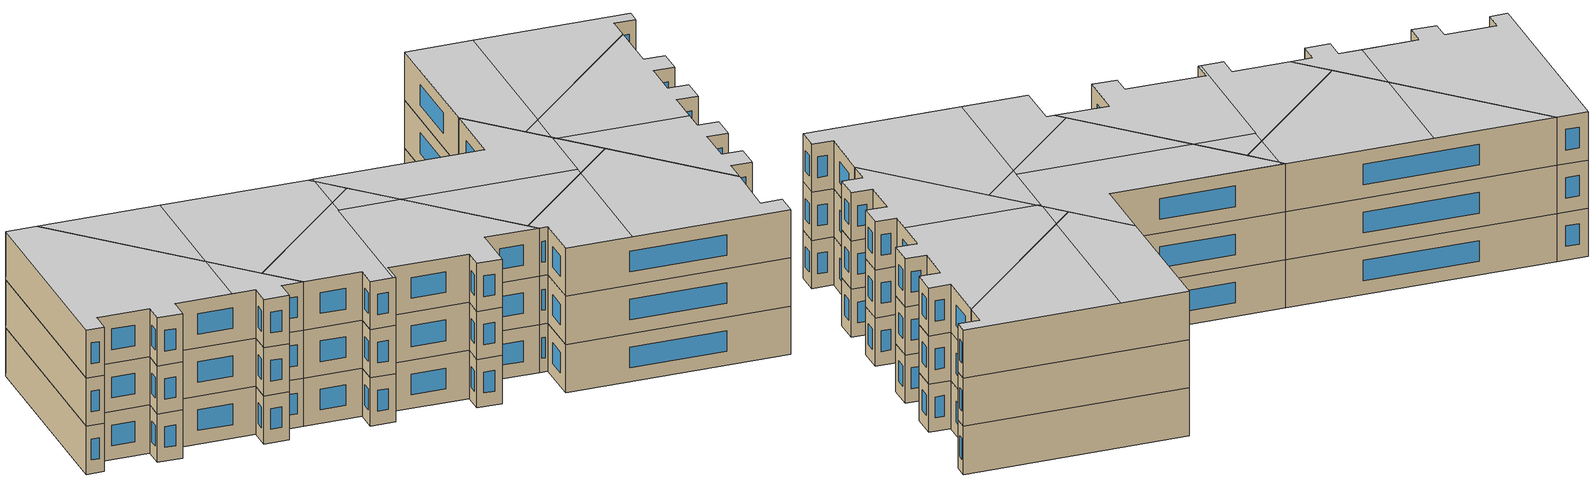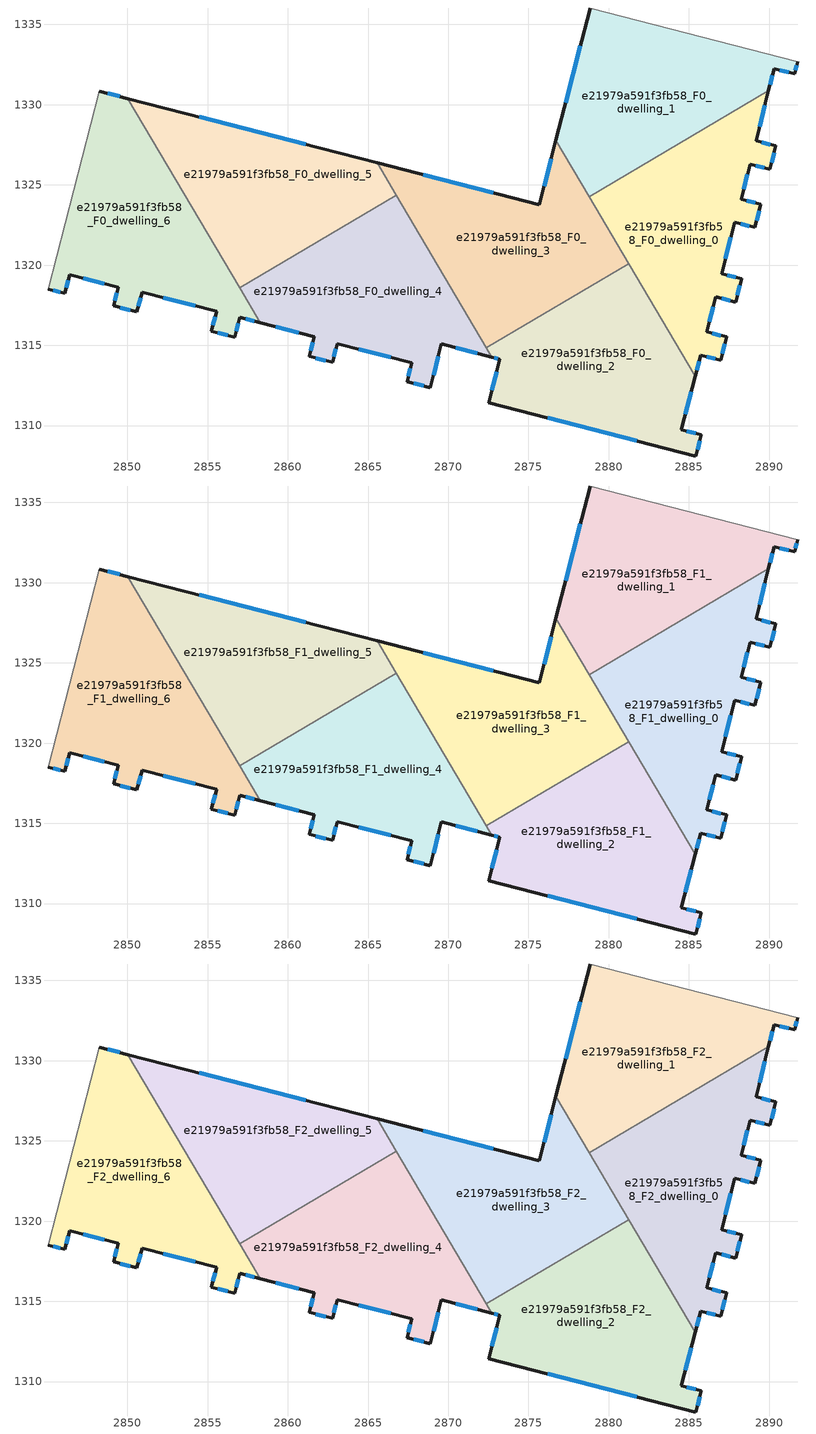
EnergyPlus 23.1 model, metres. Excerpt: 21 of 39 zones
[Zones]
e21979a591f3fb58_F0_dwelling_0
 floor ground (EU_floor_Construction): 2889.96,1330.86 2889.18,1327.74 2890.42,1327.42 2890.04,1325.97 2888.81,1326.28 2888.24,1324.1 2889.48,1323.79 2889.11,1322.34 2887.85,1322.66 2887.03,1319.47 2888.28,1319.15 2887.91,1317.7 2886.68,1318.02 2886.11,1315.84 2887.35,1315.52 2886.97,1314.07 2885.74,1314.38 2885.39,1313.07 2878.78,1324.27 z0
 wall outside (EU_wall_Construction): 2885.39,1313.07 2885.74,1314.38 2886.97,1314.07 2887.35,1315.52 2886.11,1315.84 2886.68,1318.02 2887.91,1317.7 2888.28,1319.15 2887.03,1319.47 2887.85,1322.66 2889.11,1322.34 2889.48,1323.79 2888.24,1324.1 2888.81,1326.28 2890.04,1325.97 2890.42,1327.42 2889.18,1327.74 2889.96,1330.86 z0:3
 wall to e21979a591f3fb58_F0_dwelling_1 (EU_wall_Construction): 2889.96,1330.86 2878.78,1324.27 z0:3
 wall to e21979a591f3fb58_F0_dwelling_2 (EU_wall_Construction): 2881.25,1320.09 2885.39,1313.07 z0:3
 wall to e21979a591f3fb58_F0_dwelling_3 (EU_wall_Construction): 2878.78,1324.27 2881.25,1320.09 z0:3
 window (EU_Window_Construction): 2889.16,1326.19 2889.69,1326.06 / 2888.4,1324.72 2888.65,1325.66 / 2889.13,1323.88 2888.6,1324.01 / 2889.21,1322.76 2889.37,1323.37 / 2888.21,1322.57 2888.75,1322.44 / 2887.26,1320.38 2887.62,1321.75 / 2887.92,1319.24 2887.39,1319.38 / 2888.02,1318.11 2888.18,1318.73 / 2887.03,1317.93 2887.56,1317.79 / 2886.27,1316.46 2886.51,1317.4 / 2886.99,1315.61 2886.46,1315.75 / 2887.08,1314.49 2887.24,1315.11 / 2886.1,1314.3 2886.62,1314.16 / 2885.49,1313.44 2885.64,1314.01 / 2889.4,1328.63 2889.73,1329.97 / 2890.06,1327.51 2889.53,1327.65 / 2890.15,1326.38 2890.31,1327.01 z0.86:2.14
e21979a591f3fb58_F0_dwelling_1
 floor ground (EU_floor_Construction): 2891.77,1332.68 2891.58,1331.92 2890.3,1332.24 2889.96,1330.86 2878.78,1324.27 2876.71,1327.78 2878.84,1336.02 z0
 wall outside (EU_wall_Construction): 2889.96,1330.86 2890.3,1332.24 2891.58,1331.92 2891.77,1332.68 / 2878.84,1336.02 2876.71,1327.78 z0:3
 wall adiabatic (EU_wall_Construction): 2891.77,1332.68 2878.84,1336.02 z0:3
 wall to e21979a591f3fb58_F0_dwelling_3 (EU_wall_Construction): 2876.71,1327.78 2878.78,1324.27 z0:3
 window (EU_Window_Construction): 2891.63,1332.14 2891.72,1332.47 / 2890.66,1332.15 2891.21,1332.01 / 2890.05,1331.25 2890.2,1331.84 / 2878.23,1333.66 2877.32,1330.13 z0.86:2.14
e21979a591f3fb58_F0_dwelling_2
 floor ground (EU_floor_Construction): 2881.25,1320.09 2885.39,1313.07 2884.51,1309.75 2885.78,1309.42 2885.44,1308.11 2872.52,1311.43 2873.21,1314.13 2872.71,1314.27 2872.37,1314.85 z0
 wall outside (EU_wall_Construction): 2872.71,1314.27 2873.21,1314.13 2872.52,1311.43 2885.44,1308.11 2885.78,1309.42 2884.51,1309.75 2885.39,1313.07 z0:3
 wall to e21979a591f3fb58_F0_dwelling_3 (EU_wall_Construction): 2881.25,1320.09 2872.37,1314.85 z0:3
 wall to e21979a591f3fb58_F0_dwelling_4 (EU_wall_Construction): 2872.37,1314.85 2872.71,1314.27 z0:3
 window (EU_Window_Construction): 2884.76,1310.69 2885.14,1312.12 / 2885.41,1309.51 2884.87,1309.65 / 2885.53,1308.48 2885.68,1309.05 / 2876.21,1310.48 2881.75,1309.06 / 2873.02,1313.36 2872.72,1312.21 / 2872.85,1314.23 2873.07,1314.17 z0.86:2.14
e21979a591f3fb58_F0_dwelling_3
 floor ground (EU_floor_Construction): 2876.71,1327.78 2881.25,1320.09 2872.37,1314.85 2865.56,1326.38 2875.68,1323.77 z0
 wall outside (EU_wall_Construction): 2876.71,1327.78 2875.68,1323.77 2865.56,1326.38 z0:3
 wall to e21979a591f3fb58_F0_dwelling_4 (EU_wall_Construction): 2866.76,1324.35 2872.37,1314.85 z0:3
 wall to e21979a591f3fb58_F0_dwelling_5 (EU_wall_Construction): 2865.56,1326.38 2866.76,1324.35 z0:3
 window (EU_Window_Construction): 2876.42,1326.63 2875.98,1324.91 / 2872.79,1324.51 2868.45,1325.63 z0.86:2.14
e21979a591f3fb58_F0_dwelling_4
 floor ground (EU_floor_Construction): 2866.76,1324.35 2872.71,1314.27 2869.58,1315.09 2868.89,1312.37 2867.43,1312.75 2867.73,1313.91 2863.09,1315.11 2862.79,1313.94 2861.34,1314.32 2861.66,1315.53 2858.29,1316.41 2857,1318.59 z0
 wall outside (EU_wall_Construction): 2858.29,1316.41 2861.66,1315.53 2861.34,1314.32 2862.79,1313.94 2863.09,1315.11 2867.73,1313.91 2867.43,1312.75 2868.89,1312.37 2869.58,1315.09 2872.71,1314.27 z0:3
 wall to e21979a591f3fb58_F0_dwelling_5 (EU_wall_Construction): 2866.76,1324.35 2857,1318.59 z0:3
 wall to e21979a591f3fb58_F0_dwelling_6 (EU_wall_Construction): 2857,1318.59 2858.29,1316.41 z0:3
 window (EU_Window_Construction): 2870.47,1314.86 2871.81,1314.5 / 2869.09,1313.15 2869.38,1314.32 / 2867.85,1312.64 2868.47,1312.48 / 2867.65,1313.58 2867.52,1313.08 / 2864.42,1314.77 2866.4,1314.25 / 2862.87,1314.28 2863,1314.78 / 2861.75,1314.21 2862.37,1314.05 / 2861.57,1315.18 2861.43,1314.66 / 2859.25,1316.16 2860.69,1315.78 z0.86:2.14
e21979a591f3fb58_F0_dwelling_5
 floor ground (EU_floor_Construction): 2865.56,1326.38 2866.76,1324.35 2857,1318.59 2850.04,1330.38 z0
 wall outside (EU_wall_Construction): 2865.56,1326.38 2850.04,1330.38 z0:3
 wall to e21979a591f3fb58_F0_dwelling_6 (EU_wall_Construction): 2850.04,1330.38 2857,1318.59 z0:3
 window (EU_Window_Construction): 2861.13,1327.52 2854.48,1329.23 z0.86:2.14
e21979a591f3fb58_F0_dwelling_6
 floor ground (EU_floor_Construction): 2850.04,1330.38 2858.29,1316.41 2857.01,1316.74 2856.69,1315.52 2855.24,1315.89 2855.56,1317.13 2850.92,1318.32 2850.6,1317.09 2849.14,1317.46 2849.44,1318.62 2846.4,1319.4 2846.1,1318.25 2845.08,1318.51 2848.26,1330.84 z0
 wall outside (EU_wall_Construction): 2845.08,1318.51 2846.1,1318.25 2846.4,1319.4 2849.44,1318.62 2849.14,1317.46 2850.6,1317.09 2850.92,1318.32 2855.56,1317.13 2855.24,1315.89 2856.69,1315.52 2857.01,1316.74 2858.29,1316.41 / 2850.04,1330.38 2848.26,1330.84 z0:3
 wall adiabatic (EU_wall_Construction): 2848.26,1330.84 2845.08,1318.51 z0:3
 window (EU_Window_Construction): 2855.47,1316.77 2855.33,1316.24 / 2852.24,1317.98 2854.23,1317.47 / 2850.69,1317.44 2850.83,1317.97 / 2849.56,1317.35 2850.19,1317.19 / 2849.36,1318.29 2849.23,1317.79 / 2847.27,1319.18 2848.57,1318.84 / 2846.19,1318.58 2846.32,1319.07 / 2845.37,1318.43 2845.81,1318.32 / 2849.53,1330.51 2848.77,1330.71 / 2857.37,1316.64 2857.92,1316.5 / 2856.78,1315.87 2856.92,1316.39 / 2855.65,1315.78 2856.27,1315.62 z0.86:2.14
e21979a591f3fb58_F1_dwelling_0
 floor to e21979a591f3fb58_F0_dwelling_0 (EU_floor_Construction): 2889.96,1330.86 2889.18,1327.74 2890.42,1327.42 2890.04,1325.97 2888.81,1326.28 2888.24,1324.1 2889.48,1323.79 2889.11,1322.34 2887.85,1322.66 2887.03,1319.47 2888.28,1319.15 2887.91,1317.7 2886.68,1318.02 2886.11,1315.84 2887.35,1315.52 2886.97,1314.07 2885.74,1314.38 2885.39,1313.07 2878.78,1324.27 z3
 wall outside (EU_wall_Construction): 2885.39,1313.07 2885.74,1314.38 2886.97,1314.07 2887.35,1315.52 2886.11,1315.84 2886.68,1318.02 2887.91,1317.7 2888.28,1319.15 2887.03,1319.47 2887.85,1322.66 2889.11,1322.34 2889.48,1323.79 2888.24,1324.1 2888.81,1326.28 2890.04,1325.97 2890.42,1327.42 2889.18,1327.74 2889.96,1330.86 z3:6
 wall to e21979a591f3fb58_F1_dwelling_1 (EU_wall_Construction): 2889.96,1330.86 2878.78,1324.27 z3:6
 wall to e21979a591f3fb58_F1_dwelling_2 (EU_wall_Construction): 2881.25,1320.09 2885.39,1313.07 z3:6
 wall to e21979a591f3fb58_F1_dwelling_3 (EU_wall_Construction): 2878.78,1324.27 2881.25,1320.09 z3:6
 window (EU_Window_Construction): 2889.16,1326.19 2889.69,1326.06 / 2888.4,1324.72 2888.65,1325.66 / 2889.13,1323.88 2888.6,1324.01 / 2889.21,1322.76 2889.37,1323.37 / 2888.21,1322.57 2888.75,1322.44 / 2887.26,1320.38 2887.62,1321.75 / 2887.92,1319.24 2887.39,1319.38 / 2888.02,1318.11 2888.18,1318.73 / 2887.03,1317.93 2887.56,1317.79 / 2886.27,1316.46 2886.51,1317.4 / 2886.99,1315.61 2886.46,1315.75 / 2887.08,1314.49 2887.24,1315.11 / 2886.1,1314.3 2886.62,1314.16 / 2885.49,1313.44 2885.64,1314.01 / 2889.4,1328.63 2889.73,1329.97 / 2890.06,1327.51 2889.53,1327.65 / 2890.15,1326.38 2890.31,1327.01 z3.86:5.14
e21979a591f3fb58_F1_dwelling_1
 floor to e21979a591f3fb58_F0_dwelling_1 (EU_floor_Construction): 2891.77,1332.68 2891.58,1331.92 2890.3,1332.24 2889.96,1330.86 2878.78,1324.27 2876.71,1327.78 2878.84,1336.02 z3
 wall outside (EU_wall_Construction): 2889.96,1330.86 2890.3,1332.24 2891.58,1331.92 2891.77,1332.68 / 2878.84,1336.02 2876.71,1327.78 z3:6
 wall adiabatic (EU_wall_Construction): 2891.77,1332.68 2878.84,1336.02 z3:6
 wall to e21979a591f3fb58_F1_dwelling_3 (EU_wall_Construction): 2876.71,1327.78 2878.78,1324.27 z3:6
 window (EU_Window_Construction): 2891.63,1332.14 2891.72,1332.47 / 2890.66,1332.15 2891.21,1332.01 / 2890.05,1331.25 2890.2,1331.84 / 2878.23,1333.66 2877.32,1330.13 z3.86:5.14
e21979a591f3fb58_F1_dwelling_2
 floor to e21979a591f3fb58_F0_dwelling_2 (EU_floor_Construction): 2881.25,1320.09 2885.39,1313.07 2884.51,1309.75 2885.78,1309.42 2885.44,1308.11 2872.52,1311.43 2873.21,1314.13 2872.71,1314.27 2872.37,1314.85 z3
 wall outside (EU_wall_Construction): 2872.71,1314.27 2873.21,1314.13 2872.52,1311.43 2885.44,1308.11 2885.78,1309.42 2884.51,1309.75 2885.39,1313.07 z3:6
 wall to e21979a591f3fb58_F1_dwelling_3 (EU_wall_Construction): 2881.25,1320.09 2872.37,1314.85 z3:6
 wall to e21979a591f3fb58_F1_dwelling_4 (EU_wall_Construction): 2872.37,1314.85 2872.71,1314.27 z3:6
 window (EU_Window_Construction): 2884.76,1310.69 2885.14,1312.12 / 2885.41,1309.51 2884.87,1309.65 / 2885.53,1308.48 2885.68,1309.05 / 2876.21,1310.48 2881.75,1309.06 / 2873.02,1313.36 2872.72,1312.21 / 2872.85,1314.23 2873.07,1314.17 z3.86:5.14
e21979a591f3fb58_F1_dwelling_3
 floor to e21979a591f3fb58_F0_dwelling_3 (EU_floor_Construction): 2876.71,1327.78 2881.25,1320.09 2872.37,1314.85 2865.56,1326.38 2875.68,1323.77 z3
 wall outside (EU_wall_Construction): 2876.71,1327.78 2875.68,1323.77 2865.56,1326.38 z3:6
 wall to e21979a591f3fb58_F1_dwelling_4 (EU_wall_Construction): 2866.76,1324.35 2872.37,1314.85 z3:6
 wall to e21979a591f3fb58_F1_dwelling_5 (EU_wall_Construction): 2865.56,1326.38 2866.76,1324.35 z3:6
 window (EU_Window_Construction): 2876.42,1326.63 2875.98,1324.91 / 2872.79,1324.51 2868.45,1325.63 z3.86:5.14
e21979a591f3fb58_F1_dwelling_4
 floor to e21979a591f3fb58_F0_dwelling_4 (EU_floor_Construction): 2866.76,1324.35 2872.71,1314.27 2869.58,1315.09 2868.89,1312.37 2867.43,1312.75 2867.73,1313.91 2863.09,1315.11 2862.79,1313.94 2861.34,1314.32 2861.66,1315.53 2858.29,1316.41 2857,1318.59 z3
 wall outside (EU_wall_Construction): 2858.29,1316.41 2861.66,1315.53 2861.34,1314.32 2862.79,1313.94 2863.09,1315.11 2867.73,1313.91 2867.43,1312.75 2868.89,1312.37 2869.58,1315.09 2872.71,1314.27 z3:6
 wall to e21979a591f3fb58_F1_dwelling_5 (EU_wall_Construction): 2866.76,1324.35 2857,1318.59 z3:6
 wall to e21979a591f3fb58_F1_dwelling_6 (EU_wall_Construction): 2857,1318.59 2858.29,1316.41 z3:6
 window (EU_Window_Construction): 2870.47,1314.86 2871.81,1314.5 / 2869.09,1313.15 2869.38,1314.32 / 2867.85,1312.64 2868.47,1312.48 / 2867.65,1313.58 2867.52,1313.08 / 2864.42,1314.77 2866.4,1314.25 / 2862.87,1314.28 2863,1314.78 / 2861.75,1314.21 2862.37,1314.05 / 2861.57,1315.18 2861.43,1314.66 / 2859.25,1316.16 2860.69,1315.78 z3.86:5.14
e21979a591f3fb58_F1_dwelling_5
 floor to e21979a591f3fb58_F0_dwelling_5 (EU_floor_Construction): 2865.56,1326.38 2866.76,1324.35 2857,1318.59 2850.04,1330.38 z3
 wall outside (EU_wall_Construction): 2865.56,1326.38 2850.04,1330.38 z3:6
 wall to e21979a591f3fb58_F1_dwelling_6 (EU_wall_Construction): 2850.04,1330.38 2857,1318.59 z3:6
 window (EU_Window_Construction): 2861.13,1327.52 2854.48,1329.23 z3.86:5.14
e21979a591f3fb58_F1_dwelling_6
 floor to e21979a591f3fb58_F0_dwelling_6 (EU_floor_Construction): 2850.04,1330.38 2858.29,1316.41 2857.01,1316.74 2856.69,1315.52 2855.24,1315.89 2855.56,1317.13 2850.92,1318.32 2850.6,1317.09 2849.14,1317.46 2849.44,1318.62 2846.4,1319.4 2846.1,1318.25 2845.08,1318.51 2848.26,1330.84 z3
 wall outside (EU_wall_Construction): 2845.08,1318.51 2846.1,1318.25 2846.4,1319.4 2849.44,1318.62 2849.14,1317.46 2850.6,1317.09 2850.92,1318.32 2855.56,1317.13 2855.24,1315.89 2856.69,1315.52 2857.01,1316.74 2858.29,1316.41 / 2850.04,1330.38 2848.26,1330.84 z3:6
 wall adiabatic (EU_wall_Construction): 2848.26,1330.84 2845.08,1318.51 z3:6
 window (EU_Window_Construction): 2855.47,1316.77 2855.33,1316.24 / 2852.24,1317.98 2854.23,1317.47 / 2850.69,1317.44 2850.83,1317.97 / 2849.56,1317.35 2850.19,1317.19 / 2849.36,1318.29 2849.23,1317.79 / 2847.27,1319.18 2848.57,1318.84 / 2846.19,1318.58 2846.32,1319.07 / 2845.37,1318.43 2845.81,1318.32 / 2849.53,1330.51 2848.77,1330.71 / 2857.37,1316.64 2857.92,1316.5 / 2856.78,1315.87 2856.92,1316.39 / 2855.65,1315.78 2856.27,1315.62 z3.86:5.14
e21979a591f3fb58_F2_dwelling_0
 floor to e21979a591f3fb58_F1_dwelling_0 (EU_floor_Construction): 2889.96,1330.86 2889.18,1327.74 2890.42,1327.42 2890.04,1325.97 2888.81,1326.28 2888.24,1324.1 2889.48,1323.79 2889.11,1322.34 2887.85,1322.66 2887.03,1319.47 2888.28,1319.15 2887.91,1317.7 2886.68,1318.02 2886.11,1315.84 2887.35,1315.52 2886.97,1314.07 2885.74,1314.38 2885.39,1313.07 2878.78,1324.27 z6
 wall outside (EU_wall_Construction): 2885.39,1313.07 2885.74,1314.38 2886.97,1314.07 2887.35,1315.52 2886.11,1315.84 2886.68,1318.02 2887.91,1317.7 2888.28,1319.15 2887.03,1319.47 2887.85,1322.66 2889.11,1322.34 2889.48,1323.79 2888.24,1324.1 2888.81,1326.28 2890.04,1325.97 2890.42,1327.42 2889.18,1327.74 2889.96,1330.86 z6:9
 wall to e21979a591f3fb58_F2_dwelling_1 (EU_wall_Construction): 2889.96,1330.86 2878.78,1324.27 z6:9
 wall to e21979a591f3fb58_F2_dwelling_2 (EU_wall_Construction): 2881.25,1320.09 2885.39,1313.07 z6:9
 wall to e21979a591f3fb58_F2_dwelling_3 (EU_wall_Construction): 2878.78,1324.27 2881.25,1320.09 z6:9
 window (EU_Window_Construction): 2889.16,1326.19 2889.69,1326.06 / 2888.4,1324.72 2888.65,1325.66 / 2889.13,1323.88 2888.6,1324.01 / 2889.21,1322.76 2889.37,1323.37 / 2888.21,1322.57 2888.75,1322.44 / 2887.26,1320.38 2887.62,1321.75 / 2887.92,1319.24 2887.39,1319.38 / 2888.02,1318.11 2888.18,1318.73 / 2887.03,1317.93 2887.56,1317.79 / 2886.27,1316.46 2886.51,1317.4 / 2886.99,1315.61 2886.46,1315.75 / 2887.08,1314.49 2887.24,1315.11 / 2886.1,1314.3 2886.62,1314.16 / 2885.49,1313.44 2885.64,1314.01 / 2889.4,1328.63 2889.73,1329.97 / 2890.06,1327.51 2889.53,1327.65 / 2890.15,1326.38 2890.31,1327.01 z6.86:8.14
 ceiling to e21979a591f3fb58_F3_dwelling_1 (EU_floor_Construction): 2889.11,1322.34 2889.48,1323.79 2888.24,1324.1 2888.81,1326.28 2890.04,1325.97 2890.42,1327.42 2889.18,1327.74 2889.96,1330.86 2880.16,1325.08 2879.59,1322.89 2879.75,1322.63 2887.34,1320.67 2887.85,1322.66 z9
 ceiling to e21979a591f3fb58_F3_dwelling_0 (EU_floor_Construction): 2886.97,1314.07 2887.35,1315.52 2886.11,1315.84 2886.68,1318.02 2887.91,1317.7 2888.28,1319.15 2887.03,1319.47 2887.34,1320.67 2879.75,1322.63 2885.39,1313.07 2885.74,1314.38 z9
 ceiling to e21979a591f3fb58_F3_dwelling_3 (EU_floor_Construction): 2879.59,1322.89 2880.16,1325.08 2878.78,1324.27 z9
e21979a591f3fb58_F2_dwelling_1
 floor to e21979a591f3fb58_F1_dwelling_1 (EU_floor_Construction): 2891.77,1332.68 2891.58,1331.92 2890.3,1332.24 2889.96,1330.86 2878.78,1324.27 2876.71,1327.78 2878.84,1336.02 z6
 wall outside (EU_wall_Construction): 2889.96,1330.86 2890.3,1332.24 2891.58,1331.92 2891.77,1332.68 / 2878.84,1336.02 2876.71,1327.78 z6:9
 wall adiabatic (EU_wall_Construction): 2891.77,1332.68 2878.84,1336.02 z6:9
 wall to e21979a591f3fb58_F2_dwelling_3 (EU_wall_Construction): 2876.71,1327.78 2878.78,1324.27 z6:9
 window (EU_Window_Construction): 2891.63,1332.14 2891.72,1332.47 / 2890.66,1332.15 2891.21,1332.01 / 2890.05,1331.25 2890.2,1331.84 / 2878.23,1333.66 2877.32,1330.13 z6.86:8.14
 ceiling to e21979a591f3fb58_F3_dwelling_3 (EU_floor_Construction): 2880.16,1325.08 2882.72,1335.02 2878.84,1336.02 2876.71,1327.78 2878.78,1324.27 z9
 ceiling to e21979a591f3fb58_F3_dwelling_1 (EU_floor_Construction): 2889.96,1330.86 2890.3,1332.24 2891.58,1331.92 2891.77,1332.68 2882.72,1335.02 2880.16,1325.08 z9
e21979a591f3fb58_F2_dwelling_2
 floor to e21979a591f3fb58_F1_dwelling_2 (EU_floor_Construction): 2881.25,1320.09 2885.39,1313.07 2884.51,1309.75 2885.78,1309.42 2885.44,1308.11 2872.52,1311.43 2873.21,1314.13 2872.71,1314.27 2872.37,1314.85 z6
 wall outside (EU_wall_Construction): 2872.71,1314.27 2873.21,1314.13 2872.52,1311.43 2885.44,1308.11 2885.78,1309.42 2884.51,1309.75 2885.39,1313.07 z6:9
 wall to e21979a591f3fb58_F2_dwelling_3 (EU_wall_Construction): 2881.25,1320.09 2872.37,1314.85 z6:9
 wall to e21979a591f3fb58_F2_dwelling_4 (EU_wall_Construction): 2872.37,1314.85 2872.71,1314.27 z6:9
 window (EU_Window_Construction): 2884.76,1310.69 2885.14,1312.12 / 2885.41,1309.51 2884.87,1309.65 / 2885.53,1308.48 2885.68,1309.05 / 2876.21,1310.48 2881.75,1309.06 / 2873.02,1313.36 2872.72,1312.21 / 2872.85,1314.23 2873.07,1314.17 z6.86:8.14
 ceiling to e21979a591f3fb58_F3_dwelling_0 (EU_floor_Construction): 2885.44,1308.11 2885.78,1309.42 2884.51,1309.75 2885.39,1313.07 2881.25,1320.09 2878.45,1318.43 2876.38,1310.44 z9
 ceiling to e21979a591f3fb58_F3_dwelling_2 (EU_floor_Construction): 2876.38,1310.44 2878.44,1318.43 2872.37,1314.85 2872.71,1314.27 2873.21,1314.13 2872.52,1311.43 z9
e21979a591f3fb58_F2_dwelling_3
 floor to e21979a591f3fb58_F1_dwelling_3 (EU_floor_Construction): 2876.71,1327.78 2881.25,1320.09 2872.37,1314.85 2865.56,1326.38 2875.68,1323.77 z6
 wall outside (EU_wall_Construction): 2876.71,1327.78 2875.68,1323.77 2865.56,1326.38 z6:9
 wall to e21979a591f3fb58_F2_dwelling_4 (EU_wall_Construction): 2866.76,1324.35 2872.37,1314.85 z6:9
 wall to e21979a591f3fb58_F2_dwelling_5 (EU_wall_Construction): 2865.56,1326.38 2866.76,1324.35 z6:9
 window (EU_Window_Construction): 2876.42,1326.63 2875.98,1324.91 / 2872.79,1324.51 2868.45,1325.63 z6.86:8.14
 ceiling to e21979a591f3fb58_F3_dwelling_3 (EU_floor_Construction): 2878.56,1318.89 2879.59,1322.89 2876.71,1327.78 2875.68,1323.77 2865.83,1326.31 2865.76,1326.05 2868.44,1321.5 z9
 ceiling to e21979a591f3fb58_F3_dwelling_4 (EU_floor_Construction): 2865.76,1326.05 2865.83,1326.31 2865.56,1326.38 z9
 ceiling to e21979a591f3fb58_F3_dwelling_0 (EU_floor_Construction): 2881.25,1320.09 2879.75,1322.63 2879.54,1322.68 2878.45,1318.43 z9
 ceiling to e21979a591f3fb58_F3_dwelling_2 (EU_floor_Construction): 2878.44,1318.43 2878.56,1318.89 2868.44,1321.5 2872.37,1314.85 z9
 ceiling to e21979a591f3fb58_F3_dwelling_1 (EU_floor_Construction): 2879.75,1322.63 2879.59,1322.89 2879.54,1322.68 z9
e21979a591f3fb58_F2_dwelling_4
 floor to e21979a591f3fb58_F1_dwelling_4 (EU_floor_Construction): 2866.76,1324.35 2872.71,1314.27 2869.58,1315.09 2868.89,1312.37 2867.43,1312.75 2867.73,1313.91 2863.09,1315.11 2862.79,1313.94 2861.34,1314.32 2861.66,1315.53 2858.29,1316.41 2857,1318.59 z6
 wall outside (EU_wall_Construction): 2858.29,1316.41 2861.66,1315.53 2861.34,1314.32 2862.79,1313.94 2863.09,1315.11 2867.73,1313.91 2867.43,1312.75 2868.89,1312.37 2869.58,1315.09 2872.71,1314.27 z6:9
 wall to e21979a591f3fb58_F2_dwelling_5 (EU_wall_Construction): 2866.76,1324.35 2857,1318.59 z6:9
 wall to e21979a591f3fb58_F2_dwelling_6 (EU_wall_Construction): 2857,1318.59 2858.29,1316.41 z6:9
 window (EU_Window_Construction): 2870.47,1314.86 2871.81,1314.5 / 2869.09,1313.15 2869.38,1314.32 / 2867.85,1312.64 2868.47,1312.48 / 2867.65,1313.58 2867.52,1313.08 / 2864.42,1314.77 2866.4,1314.25 / 2862.87,1314.28 2863,1314.78 / 2861.75,1314.21 2862.37,1314.05 / 2861.57,1315.18 2861.43,1314.66 / 2859.25,1316.16 2860.69,1315.78 z6.86:8.14
 ceiling to e21979a591f3fb58_F3_dwelling_2 (EU_floor_Construction): 2872.71,1314.27 2868.44,1321.5 2864.83,1322.43 2862.65,1313.98 2862.79,1313.94 2863.09,1315.11 2867.73,1313.91 2867.43,1312.75 2868.89,1312.37 2869.58,1315.09 z9
 ceiling to e21979a591f3fb58_F3_dwelling_4 (EU_floor_Construction): 2862.65,1313.98 2865.06,1323.35 2857,1318.59 2858.29,1316.41 2861.66,1315.53 2861.34,1314.32 z9
 ceiling adiabatic (EU_roof_Construction): 2868.44,1321.5 2866.76,1324.35 2865.06,1323.35 2864.83,1322.43 z9
e21979a591f3fb58_F2_dwelling_5
 floor to e21979a591f3fb58_F1_dwelling_5 (EU_floor_Construction): 2865.56,1326.38 2866.76,1324.35 2857,1318.59 2850.04,1330.38 z6
 wall outside (EU_wall_Construction): 2865.56,1326.38 2850.04,1330.38 z6:9
 wall to e21979a591f3fb58_F2_dwelling_6 (EU_wall_Construction): 2850.04,1330.38 2857,1318.59 z6:9
 window (EU_Window_Construction): 2861.13,1327.52 2854.48,1329.23 z6.86:8.14
 ceiling to e21979a591f3fb58_F3_dwelling_5 (EU_floor_Construction): 2855.24,1321.56 2857.05,1328.57 2850.04,1330.38 z9
 ceiling to e21979a591f3fb58_F3_dwelling_4 (EU_floor_Construction): 2865.06,1323.35 2865.76,1326.05 2865.56,1326.38 2857.05,1328.57 2855.24,1321.56 2857,1318.59 z9
 ceiling adiabatic (EU_roof_Construction): 2866.76,1324.35 2865.76,1326.05 2865.06,1323.35 z9
e21979a591f3fb58_F2_dwelling_6
 floor to e21979a591f3fb58_F1_dwelling_6 (EU_floor_Construction): 2850.04,1330.38 2858.29,1316.41 2857.01,1316.74 2856.69,1315.52 2855.24,1315.89 2855.56,1317.13 2850.92,1318.32 2850.6,1317.09 2849.14,1317.46 2849.44,1318.62 2846.4,1319.4 2846.1,1318.25 2845.08,1318.51 2848.26,1330.84 z6
 wall outside (EU_wall_Construction): 2845.08,1318.51 2846.1,1318.25 2846.4,1319.4 2849.44,1318.62 2849.14,1317.46 2850.6,1317.09 2850.92,1318.32 2855.56,1317.13 2855.24,1315.89 2856.69,1315.52 2857.01,1316.74 2858.29,1316.41 / 2850.04,1330.38 2848.26,1330.84 z6:9
 wall adiabatic (EU_wall_Construction): 2848.26,1330.84 2845.08,1318.51 z6:9
 window (EU_Window_Construction): 2855.47,1316.77 2855.33,1316.24 / 2852.24,1317.98 2854.23,1317.47 / 2850.69,1317.44 2850.83,1317.97 / 2849.56,1317.35 2850.19,1317.19 / 2849.36,1318.29 2849.23,1317.79 / 2847.27,1319.18 2848.57,1318.84 / 2846.19,1318.58 2846.32,1319.07 / 2845.37,1318.43 2845.81,1318.32 / 2849.53,1330.51 2848.77,1330.71 / 2857.37,1316.64 2857.92,1316.5 / 2856.78,1315.87 2856.92,1316.39 / 2855.65,1315.78 2856.27,1315.62 z6.86:8.14
 ceiling to e21979a591f3fb58_F3_dwelling_5 (EU_floor_Construction): 2854.19,1317.48 2855.24,1321.56 2850.04,1330.38 2848.26,1330.84 2845.08,1318.51 2846.1,1318.25 2846.4,1319.4 2849.44,1318.62 2849.14,1317.46 2850.6,1317.09 2850.92,1318.32 z9
 ceiling to e21979a591f3fb58_F3_dwelling_4 (EU_floor_Construction): 2858.29,1316.41 2855.24,1321.56 2854.19,1317.48 2855.56,1317.13 2855.24,1315.89 2856.69,1315.52 2857.01,1316.74 z9
[Building]
EU S2 Campaign: North Axis=0; Terrain=City; Solar Distribution=FullExterior
[Site:Location]
Helsinki-Vantaa.AP: Latitude=60.317; Longitude=24.963; Time Zone=2; Elevation=54.6
[SizingPeriod:WeatherFileDays]
AnnualSizingPeriod: Begin Month=1; Begin Day of Month=1; End Month=12; End Day of Month=31; Day of Week for Start Day=Monday; Use Weather File Daylight Saving Period=No; Use Weather File Rain and Snow Indicators=No
[MATERIAL]
EU_InternalMass_Material: Roughness=MediumRough; Thickness=0.1; Conductivity=1; Density=1800; Specific Heat=900; Thermal Absorptance=0.9; Solar Absorptance=0.7; Visible Absorptance=0.7
[MATERIAL:NOMASS] Roughness=MediumRough; Thermal Absorptance=0.9; Solar Absorptance=0.7; Visible Absorptance=0.7
Name | Thermal Resistance
EU_wall_NoMass | 5.91765
EU_roof_NoMass | 11.1778
EU_floor_NoMass | 6.2875
[WINDOWMATERIAL:SIMPLEGLAZINGSYSTEM]
EU_Window_SimpleGlazing: UFactor=0.994035; Solar Heat Gain Coefficient=0.7; Visible Transmittance=0.7
[CONSTRUCTION]
EU_wall_Construction: EU_wall_NoMass
EU_roof_Construction: EU_roof_NoMass
EU_floor_Construction: EU_floor_NoMass
EU_Window_Construction: EU_Window_SimpleGlazing
EU_InternalMass_Construction: EU_InternalMass_Material
[ZONE] Type=1; Multiplier=1; Ceiling Height=autocalculate; Floor Area=autocalculate; Part of Total Floor Area=Yes
Name | Volume
e21979a591f3fb58_F0_dwelling_0; e21979a591f3fb58_F1_dwelling_0; e21979a591f3fb58_F2_dwelling_0 | 276.53
e21979a591f3fb58_F0_dwelling_1; e21979a591f3fb58_F1_dwelling_1; e21979a591f3fb58_F2_dwelling_1 | 276.504
e21979a591f3fb58_F0_dwelling_2; e21979a591f3fb58_F1_dwelling_2; e21979a591f3fb58_F2_dwelling_2 | 280.349
e21979a591f3fb58_F0_dwelling_3; e21979a591f3fb58_F1_dwelling_3; e21979a591f3fb58_F2_dwelling_3 | 280.351
e21979a591f3fb58_F0_dwelling_4; e21979a591f3fb58_F1_dwelling_4; e21979a591f3fb58_F2_dwelling_4 | 272.674
e21979a591f3fb58_F0_dwelling_5; e21979a591f3fb58_F1_dwelling_5; e21979a591f3fb58_F2_dwelling_5 | 272.667
e21979a591f3fb58_F0_dwelling_6; e21979a591f3fb58_F1_dwelling_6; e21979a591f3fb58_F2_dwelling_6 | 276.503
[INTERNALMASS] Construction=EU_InternalMass_Construction
Name | Zone or ZoneList | Surface Area
e21979a591f3fb58_F0_dwelling_0_EU_InternalMass | e21979a591f3fb58_F0_dwelling_0 | 92.1768
e21979a591f3fb58_F0_dwelling_1_EU_InternalMass | e21979a591f3fb58_F0_dwelling_1 | 92.1671
e21979a591f3fb58_F0_dwelling_2_EU_InternalMass | e21979a591f3fb58_F0_dwelling_2 | 93.451
e21979a591f3fb58_F0_dwelling_3_EU_InternalMass | e21979a591f3fb58_F0_dwelling_3 | 93.4497
e21979a591f3fb58_F0_dwelling_4_EU_InternalMass | e21979a591f3fb58_F0_dwelling_4 | 90.8948
e21979a591f3fb58_F0_dwelling_5_EU_InternalMass | e21979a591f3fb58_F0_dwelling_5 | 90.8885
e21979a591f3fb58_F0_dwelling_6_EU_InternalMass | e21979a591f3fb58_F0_dwelling_6 | 92.1676
e21979a591f3fb58_F1_dwelling_0_EU_InternalMass | e21979a591f3fb58_F1_dwelling_0 | 92.1768
e21979a591f3fb58_F1_dwelling_1_EU_InternalMass | e21979a591f3fb58_F1_dwelling_1 | 92.1671
e21979a591f3fb58_F1_dwelling_2_EU_InternalMass | e21979a591f3fb58_F1_dwelling_2 | 93.451
e21979a591f3fb58_F1_dwelling_3_EU_InternalMass | e21979a591f3fb58_F1_dwelling_3 | 93.4497
e21979a591f3fb58_F1_dwelling_4_EU_InternalMass | e21979a591f3fb58_F1_dwelling_4 | 90.8948
e21979a591f3fb58_F1_dwelling_5_EU_InternalMass | e21979a591f3fb58_F1_dwelling_5 | 90.8885
e21979a591f3fb58_F1_dwelling_6_EU_InternalMass | e21979a591f3fb58_F1_dwelling_6 | 92.1676
e21979a591f3fb58_F2_dwelling_0_EU_InternalMass | e21979a591f3fb58_F2_dwelling_0 | 92.1768
e21979a591f3fb58_F2_dwelling_1_EU_InternalMass | e21979a591f3fb58_F2_dwelling_1 | 92.1671
e21979a591f3fb58_F2_dwelling_2_EU_InternalMass | e21979a591f3fb58_F2_dwelling_2 | 93.451
e21979a591f3fb58_F2_dwelling_3_EU_InternalMass | e21979a591f3fb58_F2_dwelling_3 | 93.4497
e21979a591f3fb58_F2_dwelling_4_EU_InternalMass | e21979a591f3fb58_F2_dwelling_4 | 90.8948
e21979a591f3fb58_F2_dwelling_5_EU_InternalMass | e21979a591f3fb58_F2_dwelling_5 | 90.8885
e21979a591f3fb58_F2_dwelling_6_EU_InternalMass | e21979a591f3fb58_F2_dwelling_6 | 92.1676
[OTHEREQUIPMENT] Fuel Type=Electricity; Design Level Calculation Method=Watts/Area; Power per Zone Floor Area=1; Fraction Latent=0; Fraction Radiant=0; Fraction Lost=0; Carbon Dioxide Generation Rate=0; EndUse Subcategory=EU_Step8_InternalGains
Name | Zone or ZoneList or Space or SpaceList | Schedule
EU_Step8_InternalGain_e21979a591f3fb58_F0_dwelling_0_f000 | e21979a591f3fb58_F0_dwelling_0 | EU_Step8_GainSchedule_e21979a591f3fb58_F0_dwelling_0_f000
EU_Step8_InternalGain_e21979a591f3fb58_F0_dwelling_1_f000 | e21979a591f3fb58_F0_dwelling_1 | EU_Step8_GainSchedule_e21979a591f3fb58_F0_dwelling_1_f000
EU_Step8_InternalGain_e21979a591f3fb58_F0_dwelling_2_f000 | e21979a591f3fb58_F0_dwelling_2 | EU_Step8_GainSchedule_e21979a591f3fb58_F0_dwelling_2_f000
EU_Step8_InternalGain_e21979a591f3fb58_F0_dwelling_3_f000 | e21979a591f3fb58_F0_dwelling_3 | EU_Step8_GainSchedule_e21979a591f3fb58_F0_dwelling_3_f000
EU_Step8_InternalGain_e21979a591f3fb58_F0_dwelling_4_f000 | e21979a591f3fb58_F0_dwelling_4 | EU_Step8_GainSchedule_e21979a591f3fb58_F0_dwelling_4_f000
EU_Step8_InternalGain_e21979a591f3fb58_F0_dwelling_5_f000 | e21979a591f3fb58_F0_dwelling_5 | EU_Step8_GainSchedule_e21979a591f3fb58_F0_dwelling_5_f000
EU_Step8_InternalGain_e21979a591f3fb58_F0_dwelling_6_f000 | e21979a591f3fb58_F0_dwelling_6 | EU_Step8_GainSchedule_e21979a591f3fb58_F0_dwelling_6_f000
EU_Step8_InternalGain_e21979a591f3fb58_F1_dwelling_0_f000 | e21979a591f3fb58_F1_dwelling_0 | EU_Step8_GainSchedule_e21979a591f3fb58_F1_dwelling_0_f000
EU_Step8_InternalGain_e21979a591f3fb58_F1_dwelling_1_f000 | e21979a591f3fb58_F1_dwelling_1 | EU_Step8_GainSchedule_e21979a591f3fb58_F1_dwelling_1_f000
EU_Step8_InternalGain_e21979a591f3fb58_F1_dwelling_2_f000 | e21979a591f3fb58_F1_dwelling_2 | EU_Step8_GainSchedule_e21979a591f3fb58_F1_dwelling_2_f000
EU_Step8_InternalGain_e21979a591f3fb58_F1_dwelling_3_f000 | e21979a591f3fb58_F1_dwelling_3 | EU_Step8_GainSchedule_e21979a591f3fb58_F1_dwelling_3_f000
EU_Step8_InternalGain_e21979a591f3fb58_F1_dwelling_4_f000 | e21979a591f3fb58_F1_dwelling_4 | EU_Step8_GainSchedule_e21979a591f3fb58_F1_dwelling_4_f000
EU_Step8_InternalGain_e21979a591f3fb58_F1_dwelling_5_f000 | e21979a591f3fb58_F1_dwelling_5 | EU_Step8_GainSchedule_e21979a591f3fb58_F1_dwelling_5_f000
EU_Step8_InternalGain_e21979a591f3fb58_F1_dwelling_6_f000 | e21979a591f3fb58_F1_dwelling_6 | EU_Step8_GainSchedule_e21979a591f3fb58_F1_dwelling_6_f000
EU_Step8_InternalGain_e21979a591f3fb58_F2_dwelling_0_f000 | e21979a591f3fb58_F2_dwelling_0 | EU_Step8_GainSchedule_e21979a591f3fb58_F2_dwelling_0_f000
EU_Step8_InternalGain_e21979a591f3fb58_F2_dwelling_1_f000 | e21979a591f3fb58_F2_dwelling_1 | EU_Step8_GainSchedule_e21979a591f3fb58_F2_dwelling_1_f000
EU_Step8_InternalGain_e21979a591f3fb58_F2_dwelling_2_f000 | e21979a591f3fb58_F2_dwelling_2 | EU_Step8_GainSchedule_e21979a591f3fb58_F2_dwelling_2_f000
EU_Step8_InternalGain_e21979a591f3fb58_F2_dwelling_3_f000 | e21979a591f3fb58_F2_dwelling_3 | EU_Step8_GainSchedule_e21979a591f3fb58_F2_dwelling_3_f000
EU_Step8_InternalGain_e21979a591f3fb58_F2_dwelling_4_f000 | e21979a591f3fb58_F2_dwelling_4 | EU_Step8_GainSchedule_e21979a591f3fb58_F2_dwelling_4_f000
EU_Step8_InternalGain_e21979a591f3fb58_F2_dwelling_5_f000 | e21979a591f3fb58_F2_dwelling_5 | EU_Step8_GainSchedule_e21979a591f3fb58_F2_dwelling_5_f000
EU_Step8_InternalGain_e21979a591f3fb58_F2_dwelling_6_f000 | e21979a591f3fb58_F2_dwelling_6 | EU_Step8_GainSchedule_e21979a591f3fb58_F2_dwelling_6_f000
[ZONEVENTILATION:DESIGNFLOWRATE] Schedule=EU_AlwaysOn; Design Flow Rate Calculation Method=AirChanges/Hour; Air Changes per Hour=0.596421; Ventilation Type=Natural; Fan Pressure Rise=0; Fan Total Efficiency=1; Constant Term Coefficient=1; Temperature Term Coefficient=0; Velocity Term Coefficient=0; Velocity Squared Term Coefficient=0; Minimum Indoor Temperature=-100; Maximum Indoor Temperature=100; Delta Temperature=-100; Minimum Outdoor Temperature=-100; Maximum Outdoor Temperature=100; Maximum Wind Speed=40
Name | Zone or ZoneList or Space or SpaceList
EU_ConstantAir_e21979a591f3fb58_F0_dwelling_0 | e21979a591f3fb58_F0_dwelling_0
EU_ConstantAir_e21979a591f3fb58_F0_dwelling_1 | e21979a591f3fb58_F0_dwelling_1
EU_ConstantAir_e21979a591f3fb58_F0_dwelling_2 | e21979a591f3fb58_F0_dwelling_2
EU_ConstantAir_e21979a591f3fb58_F0_dwelling_3 | e21979a591f3fb58_F0_dwelling_3
EU_ConstantAir_e21979a591f3fb58_F0_dwelling_4 | e21979a591f3fb58_F0_dwelling_4
EU_ConstantAir_e21979a591f3fb58_F0_dwelling_5 | e21979a591f3fb58_F0_dwelling_5
EU_ConstantAir_e21979a591f3fb58_F0_dwelling_6 | e21979a591f3fb58_F0_dwelling_6
EU_ConstantAir_e21979a591f3fb58_F1_dwelling_0 | e21979a591f3fb58_F1_dwelling_0
EU_ConstantAir_e21979a591f3fb58_F1_dwelling_1 | e21979a591f3fb58_F1_dwelling_1
EU_ConstantAir_e21979a591f3fb58_F1_dwelling_2 | e21979a591f3fb58_F1_dwelling_2
EU_ConstantAir_e21979a591f3fb58_F1_dwelling_3 | e21979a591f3fb58_F1_dwelling_3
EU_ConstantAir_e21979a591f3fb58_F1_dwelling_4 | e21979a591f3fb58_F1_dwelling_4
EU_ConstantAir_e21979a591f3fb58_F1_dwelling_5 | e21979a591f3fb58_F1_dwelling_5
EU_ConstantAir_e21979a591f3fb58_F1_dwelling_6 | e21979a591f3fb58_F1_dwelling_6
EU_ConstantAir_e21979a591f3fb58_F2_dwelling_0 | e21979a591f3fb58_F2_dwelling_0
EU_ConstantAir_e21979a591f3fb58_F2_dwelling_1 | e21979a591f3fb58_F2_dwelling_1
EU_ConstantAir_e21979a591f3fb58_F2_dwelling_2 | e21979a591f3fb58_F2_dwelling_2
EU_ConstantAir_e21979a591f3fb58_F2_dwelling_3 | e21979a591f3fb58_F2_dwelling_3
EU_ConstantAir_e21979a591f3fb58_F2_dwelling_4 | e21979a591f3fb58_F2_dwelling_4
EU_ConstantAir_e21979a591f3fb58_F2_dwelling_5 | e21979a591f3fb58_F2_dwelling_5
EU_ConstantAir_e21979a591f3fb58_F2_dwelling_6 | e21979a591f3fb58_F2_dwelling_6
[HVACTEMPLATE:THERMOSTAT] Constant Heating Setpoint=20; Constant Cooling Setpoint=50
EU_HeatOnly_e21979a591f3fb58_F0_dwelling_0; EU_HeatOnly_e21979a591f3fb58_F0_dwelling_1; EU_HeatOnly_e21979a591f3fb58_F0_dwelling_2; EU_HeatOnly_e21979a591f3fb58_F0_dwelling_3; EU_HeatOnly_e21979a591f3fb58_F0_dwelling_4; EU_HeatOnly_e21979a591f3fb58_F0_dwelling_5; EU_HeatOnly_e21979a591f3fb58_F0_dwelling_6; EU_HeatOnly_e21979a591f3fb58_F1_dwelling_0; EU_HeatOnly_e21979a591f3fb58_F1_dwelling_1; EU_HeatOnly_e21979a591f3fb58_F1_dwelling_2; EU_HeatOnly_e21979a591f3fb58_F1_dwelling_3; EU_HeatOnly_e21979a591f3fb58_F1_dwelling_4; EU_HeatOnly_e21979a591f3fb58_F1_dwelling_5; EU_HeatOnly_e21979a591f3fb58_F1_dwelling_6; EU_HeatOnly_e21979a591f3fb58_F2_dwelling_0; EU_HeatOnly_e21979a591f3fb58_F2_dwelling_1; EU_HeatOnly_e21979a591f3fb58_F2_dwelling_2; EU_HeatOnly_e21979a591f3fb58_F2_dwelling_3; EU_HeatOnly_e21979a591f3fb58_F2_dwelling_4; EU_HeatOnly_e21979a591f3fb58_F2_dwelling_5; EU_HeatOnly_e21979a591f3fb58_F2_dwelling_6; EU_HeatOnly_e21979a591f3fb58_F3_dwelling_0; EU_HeatOnly_e21979a591f3fb58_F3_dwelling_1; EU_HeatOnly_e21979a591f3fb58_F3_dwelling_2; EU_HeatOnly_e21979a591f3fb58_F3_dwelling_3; EU_HeatOnly_e21979a591f3fb58_F3_dwelling_4; EU_HeatOnly_e21979a591f3fb58_F3_dwelling_5; EU_HeatOnly_e21979a591f3fb58_F4_dwelling_0; EU_HeatOnly_e21979a591f3fb58_F4_dwelling_1; EU_HeatOnly_e21979a591f3fb58_F4_dwelling_2; EU_HeatOnly_e21979a591f3fb58_F4_dwelling_3; EU_HeatOnly_e21979a591f3fb58_F4_dwelling_4; EU_HeatOnly_e21979a591f3fb58_F4_dwelling_5; EU_HeatOnly_e21979a591f3fb58_F5_dwelling_0; EU_HeatOnly_e21979a591f3fb58_F5_dwelling_1; EU_HeatOnly_e21979a591f3fb58_F5_dwelling_2; EU_HeatOnly_e21979a591f3fb58_F5_dwelling_3; EU_HeatOnly_e21979a591f3fb58_F5_dwelling_4; EU_HeatOnly_e21979a591f3fb58_F5_dwelling_5
[HVACTEMPLATE:ZONE:IDEALLOADSAIRSYSTEM] System Availability Schedule=EU_AlwaysOn; Maximum Heating Supply Air Temperature=50; Minimum Cooling Supply Air Temperature=13; Maximum Heating Supply Air Humidity Ratio=0.0156; Minimum Cooling Supply Air Humidity Ratio=0.0077; Heating Limit=NoLimit; Cooling Limit=NoLimit; Heating Availability Schedule=EU_AlwaysOn; Cooling Availability Schedule=EU_CoolingOff; Dehumidification Control Type=ConstantSensibleHeatRatio; Cooling Sensible Heat Ratio=0.7; Dehumidification Setpoint=60; Humidification Control Type=None; Humidification Setpoint=30; Outdoor Air Method=None; Outdoor Air Flow Rate per Person=0.00944; Outdoor Air Flow Rate per Zone Floor Area=0; Outdoor Air Flow Rate per Zone=0; Demand Controlled Ventilation Type=None; Outdoor Air Economizer Type=NoEconomizer; Heat Recovery Type=None; Sensible Heat Recovery Effectiveness=0.7; Latent Heat Recovery Effectiveness=0.65
Name | Template Thermostat
e21979a591f3fb58_F0_dwelling_0 | EU_HeatOnly_e21979a591f3fb58_F0_dwelling_0
e21979a591f3fb58_F0_dwelling_1 | EU_HeatOnly_e21979a591f3fb58_F0_dwelling_1
e21979a591f3fb58_F0_dwelling_2 | EU_HeatOnly_e21979a591f3fb58_F0_dwelling_2
e21979a591f3fb58_F0_dwelling_3 | EU_HeatOnly_e21979a591f3fb58_F0_dwelling_3
e21979a591f3fb58_F0_dwelling_4 | EU_HeatOnly_e21979a591f3fb58_F0_dwelling_4
e21979a591f3fb58_F0_dwelling_5 | EU_HeatOnly_e21979a591f3fb58_F0_dwelling_5
e21979a591f3fb58_F0_dwelling_6 | EU_HeatOnly_e21979a591f3fb58_F0_dwelling_6
e21979a591f3fb58_F1_dwelling_0 | EU_HeatOnly_e21979a591f3fb58_F1_dwelling_0
e21979a591f3fb58_F1_dwelling_1 | EU_HeatOnly_e21979a591f3fb58_F1_dwelling_1
e21979a591f3fb58_F1_dwelling_2 | EU_HeatOnly_e21979a591f3fb58_F1_dwelling_2
e21979a591f3fb58_F1_dwelling_3 | EU_HeatOnly_e21979a591f3fb58_F1_dwelling_3
e21979a591f3fb58_F1_dwelling_4 | EU_HeatOnly_e21979a591f3fb58_F1_dwelling_4
e21979a591f3fb58_F1_dwelling_5 | EU_HeatOnly_e21979a591f3fb58_F1_dwelling_5
e21979a591f3fb58_F1_dwelling_6 | EU_HeatOnly_e21979a591f3fb58_F1_dwelling_6
e21979a591f3fb58_F2_dwelling_0 | EU_HeatOnly_e21979a591f3fb58_F2_dwelling_0
e21979a591f3fb58_F2_dwelling_1 | EU_HeatOnly_e21979a591f3fb58_F2_dwelling_1
e21979a591f3fb58_F2_dwelling_2 | EU_HeatOnly_e21979a591f3fb58_F2_dwelling_2
e21979a591f3fb58_F2_dwelling_3 | EU_HeatOnly_e21979a591f3fb58_F2_dwelling_3
e21979a591f3fb58_F2_dwelling_4 | EU_HeatOnly_e21979a591f3fb58_F2_dwelling_4
e21979a591f3fb58_F2_dwelling_5 | EU_HeatOnly_e21979a591f3fb58_F2_dwelling_5
e21979a591f3fb58_F2_dwelling_6 | EU_HeatOnly_e21979a591f3fb58_F2_dwelling_6
[SIZING:ZONE] Zone Cooling Design Supply Air Temperature Input Method=SupplyAirTemperature; Zone Cooling Design Supply Air Temperature=13; Zone Heating Design Supply Air Temperature Input Method=SupplyAirTemperature; Zone Heating Design Supply Air Temperature=50; Zone Cooling Design Supply Air Humidity Ratio=0.008; Zone Heating Design Supply Air Humidity Ratio=0.008; Cooling Design Air Flow Method=DesignDay; Cooling Design Air Flow Rate=0; Cooling Minimum Air Flow per Zone Floor Area=0.000762; Cooling Minimum Air Flow=0; Cooling Minimum Air Flow Fraction=0.2; Heating Design Air Flow Method=DesignDay; Heating Design Air Flow Rate=0; Heating Maximum Air Flow per Zone Floor Area=0.002032; Heating Maximum Air Flow=0.141576; Heating Maximum Air Flow Fraction=0.3; Account for Dedicated Outdoor Air System=No; Dedicated Outdoor Air System Control Strategy=NeutralSupplyAir; Dedicated Outdoor Air Low Setpoint Temperature for Design=autosize; Dedicated Outdoor Air High Setpoint Temperature for Design=autosize; Zone Load Sizing Method=Sensible Load Only No Latent Load; Zone Latent Cooling Design Supply Air Humidity Ratio Input Method=HumidityRatioDifference; Zone Cooling Design Supply Air Humidity Ratio Difference=0.005; Zone Latent Heating Design Supply Air Humidity Ratio Input Method=HumidityRatioDifference; Zone Humidification Design Supply Air Humidity Ratio Difference=0.005
e21979a591f3fb58_F0_dwelling_0; e21979a591f3fb58_F0_dwelling_1; e21979a591f3fb58_F0_dwelling_2; e21979a591f3fb58_F0_dwelling_3; e21979a591f3fb58_F0_dwelling_4; e21979a591f3fb58_F0_dwelling_5; e21979a591f3fb58_F0_dwelling_6; e21979a591f3fb58_F1_dwelling_0; e21979a591f3fb58_F1_dwelling_1; e21979a591f3fb58_F1_dwelling_2; e21979a591f3fb58_F1_dwelling_3; e21979a591f3fb58_F1_dwelling_4; e21979a591f3fb58_F1_dwelling_5; e21979a591f3fb58_F1_dwelling_6; e21979a591f3fb58_F2_dwelling_0; e21979a591f3fb58_F2_dwelling_1; e21979a591f3fb58_F2_dwelling_2; e21979a591f3fb58_F2_dwelling_3; e21979a591f3fb58_F2_dwelling_4; e21979a591f3fb58_F2_dwelling_5; e21979a591f3fb58_F2_dwelling_6
[SCHEDULE:CONSTANT]
Name | Hourly Value
EU_AlwaysOn | 1
EU_CoolingOff | 0
[SCHEDULE:FILE] Column Number=1; Rows to Skip at Top=0; Number of Hours of Data=8760; Column Separator=Comma; Interpolate to Timestep=No; Minutes per Item=60; Adjust Schedule for Daylight Savings=Yes
Name | File
EU_Step8_GainSchedule_e21979a591f3fb58_F0_dwelling_0_f000 | ../../schedules/e21979a591f3fb58/e21979a591f3fb58_F0_dwelling_0_f000_gain.csv
EU_Step8_GainSchedule_e21979a591f3fb58_F0_dwelling_1_f000 | ../../schedules/e21979a591f3fb58/e21979a591f3fb58_F0_dwelling_1_f000_gain.csv
EU_Step8_GainSchedule_e21979a591f3fb58_F0_dwelling_2_f000 | ../../schedules/e21979a591f3fb58/e21979a591f3fb58_F0_dwelling_2_f000_gain.csv
EU_Step8_GainSchedule_e21979a591f3fb58_F0_dwelling_3_f000 | ../../schedules/e21979a591f3fb58/e21979a591f3fb58_F0_dwelling_3_f000_gain.csv
EU_Step8_GainSchedule_e21979a591f3fb58_F0_dwelling_4_f000 | ../../schedules/e21979a591f3fb58/e21979a591f3fb58_F0_dwelling_4_f000_gain.csv
EU_Step8_GainSchedule_e21979a591f3fb58_F0_dwelling_5_f000 | ../../schedules/e21979a591f3fb58/e21979a591f3fb58_F0_dwelling_5_f000_gain.csv
EU_Step8_GainSchedule_e21979a591f3fb58_F0_dwelling_6_f000 | ../../schedules/e21979a591f3fb58/e21979a591f3fb58_F0_dwelling_6_f000_gain.csv
EU_Step8_GainSchedule_e21979a591f3fb58_F1_dwelling_0_f000 | ../../schedules/e21979a591f3fb58/e21979a591f3fb58_F1_dwelling_0_f000_gain.csv
EU_Step8_GainSchedule_e21979a591f3fb58_F1_dwelling_1_f000 | ../../schedules/e21979a591f3fb58/e21979a591f3fb58_F1_dwelling_1_f000_gain.csv
EU_Step8_GainSchedule_e21979a591f3fb58_F1_dwelling_2_f000 | ../../schedules/e21979a591f3fb58/e21979a591f3fb58_F1_dwelling_2_f000_gain.csv
EU_Step8_GainSchedule_e21979a591f3fb58_F1_dwelling_3_f000 | ../../schedules/e21979a591f3fb58/e21979a591f3fb58_F1_dwelling_3_f000_gain.csv
EU_Step8_GainSchedule_e21979a591f3fb58_F1_dwelling_4_f000 | ../../schedules/e21979a591f3fb58/e21979a591f3fb58_F1_dwelling_4_f000_gain.csv
EU_Step8_GainSchedule_e21979a591f3fb58_F1_dwelling_5_f000 | ../../schedules/e21979a591f3fb58/e21979a591f3fb58_F1_dwelling_5_f000_gain.csv
EU_Step8_GainSchedule_e21979a591f3fb58_F1_dwelling_6_f000 | ../../schedules/e21979a591f3fb58/e21979a591f3fb58_F1_dwelling_6_f000_gain.csv
EU_Step8_GainSchedule_e21979a591f3fb58_F2_dwelling_0_f000 | ../../schedules/e21979a591f3fb58/e21979a591f3fb58_F2_dwelling_0_f000_gain.csv
EU_Step8_GainSchedule_e21979a591f3fb58_F2_dwelling_1_f000 | ../../schedules/e21979a591f3fb58/e21979a591f3fb58_F2_dwelling_1_f000_gain.csv
EU_Step8_GainSchedule_e21979a591f3fb58_F2_dwelling_2_f000 | ../../schedules/e21979a591f3fb58/e21979a591f3fb58_F2_dwelling_2_f000_gain.csv
EU_Step8_GainSchedule_e21979a591f3fb58_F2_dwelling_3_f000 | ../../schedules/e21979a591f3fb58/e21979a591f3fb58_F2_dwelling_3_f000_gain.csv
EU_Step8_GainSchedule_e21979a591f3fb58_F2_dwelling_4_f000 | ../../schedules/e21979a591f3fb58/e21979a591f3fb58_F2_dwelling_4_f000_gain.csv
EU_Step8_GainSchedule_e21979a591f3fb58_F2_dwelling_5_f000 | ../../schedules/e21979a591f3fb58/e21979a591f3fb58_F2_dwelling_5_f000_gain.csv
EU_Step8_GainSchedule_e21979a591f3fb58_F2_dwelling_6_f000 | ../../schedules/e21979a591f3fb58/e21979a591f3fb58_F2_dwelling_6_f000_gain.csv
